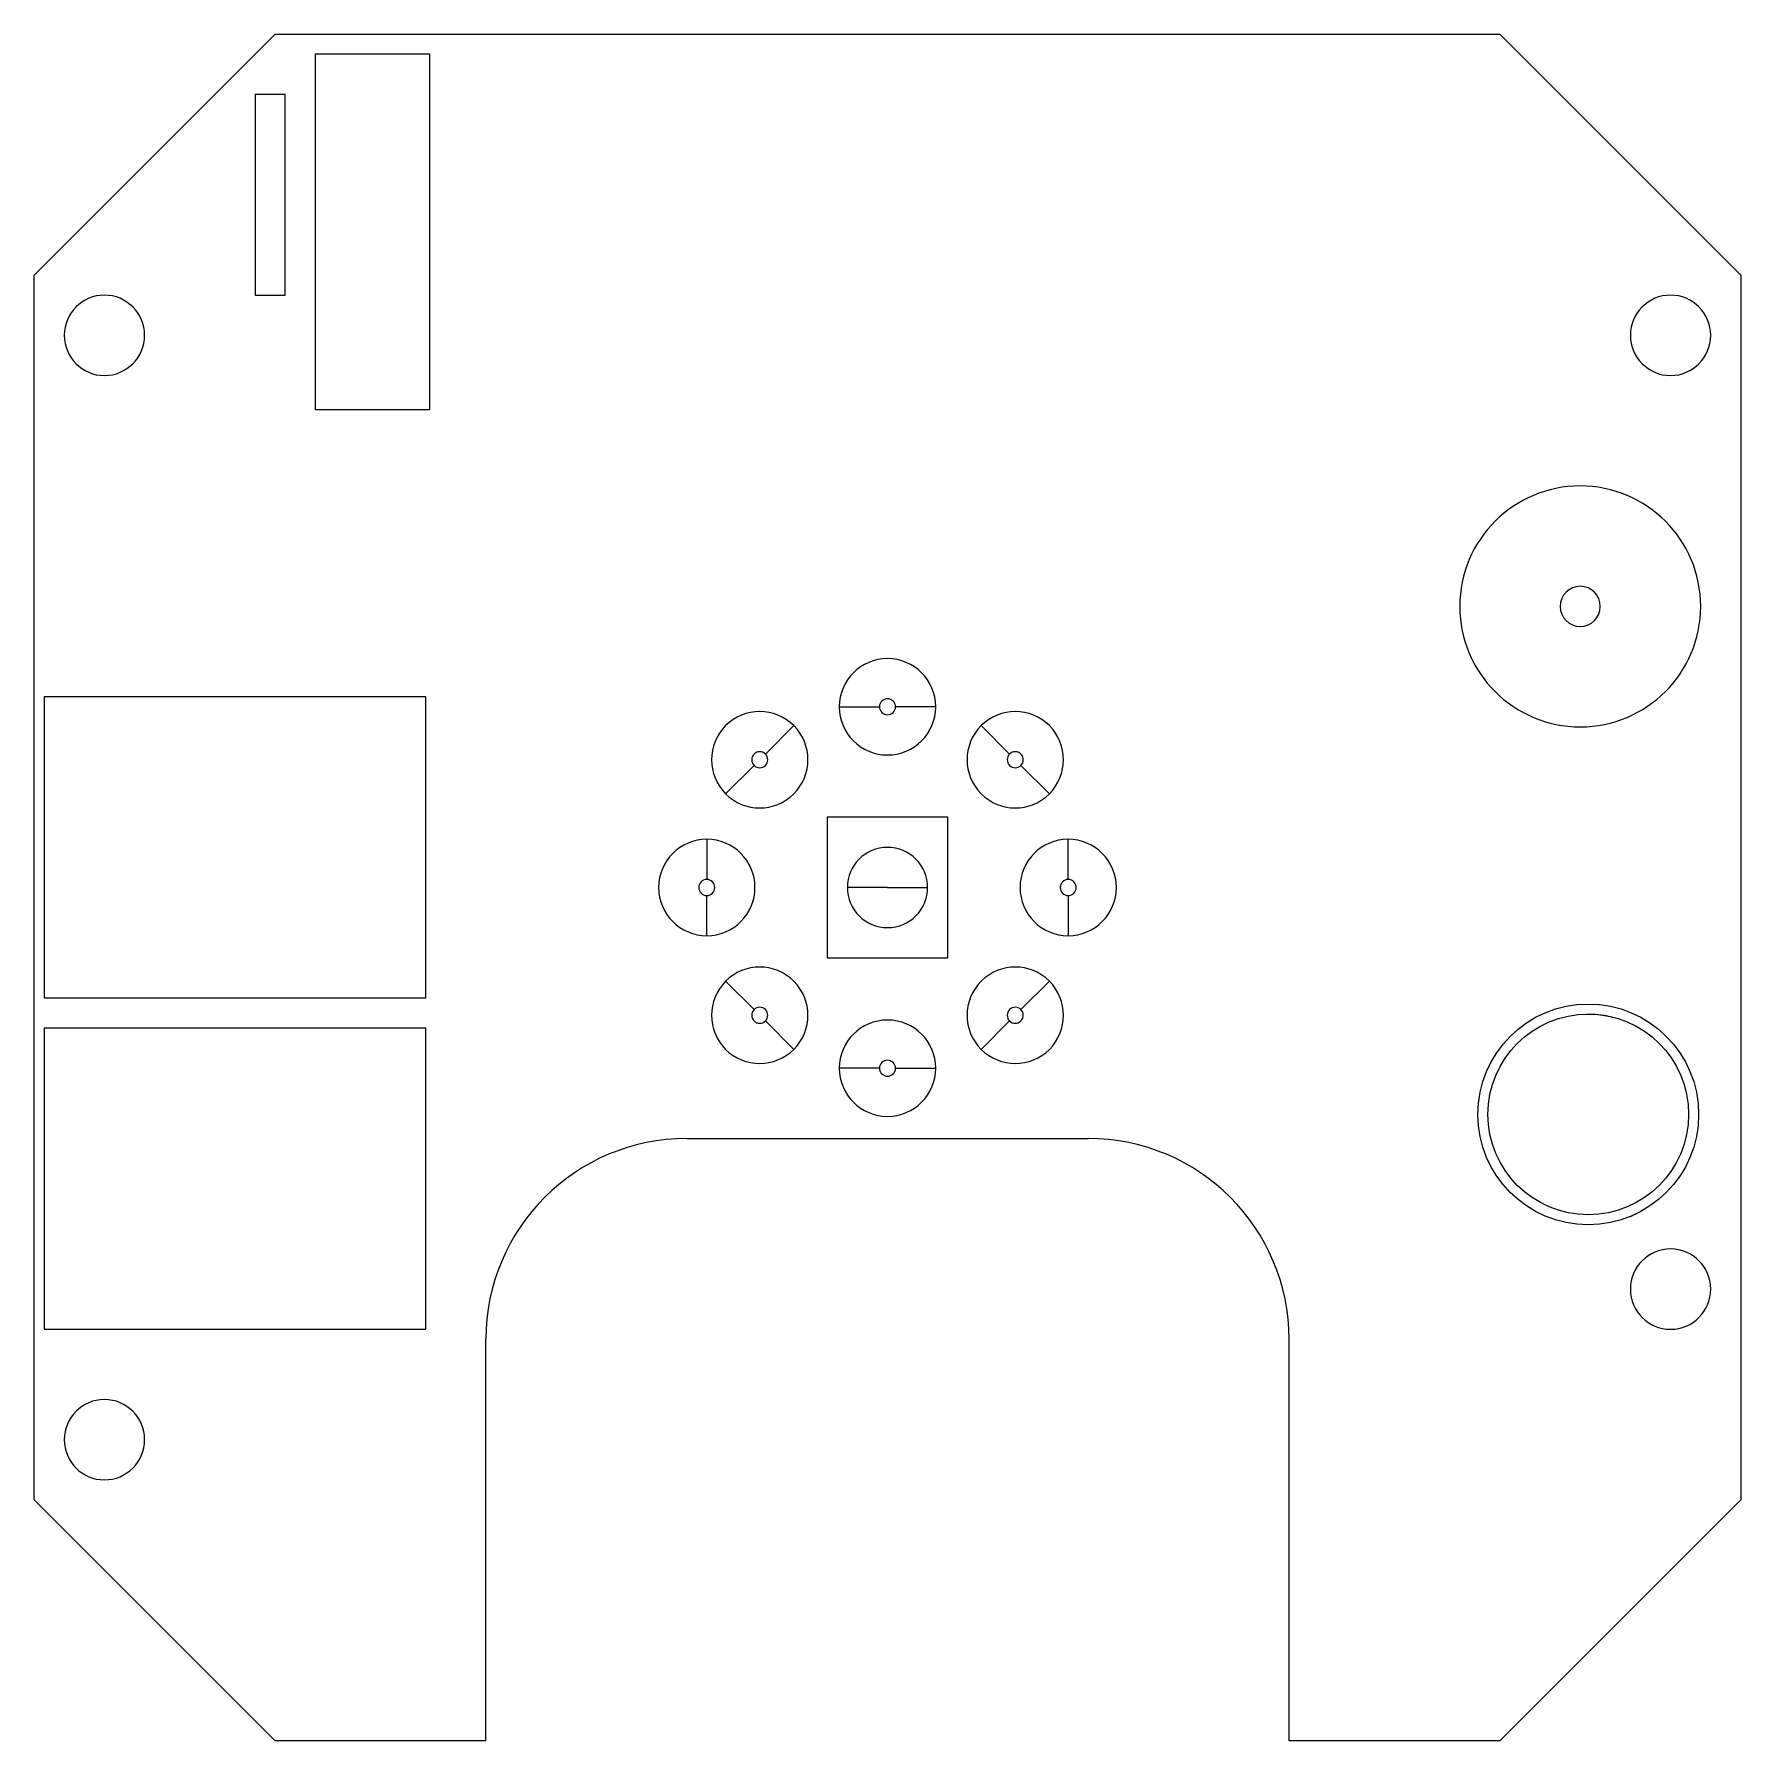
# Model space of a CAD drawing. Header units: millimetres. Extents: x -1209.4 to -1124.4, y 1.8 to 86.8.
import ezdxf

# ---------------------------------------------------------------- set-up
doc = ezdxf.new("R2010")
doc.units = ezdxf.units.MM
doc.header["$LTSCALE"] = 50
doc.header["$MEASUREMENT"] = 0
doc.layers.add('1', color=7, linetype='Continuous', true_color=0xffffff)

msp = doc.modelspace()

# ---------------------------------------------------------------- linework, layer by layer
at = {"layer": '1', "color": 155, "linetype": 'Continuous', "lineweight": 18}
for p, q in [((-1197.39, 86.803), (-1209.39, 74.803)), ((-1197.39, 86.803), (-1136.39, 86.803)), ((-1124.39, 74.803), (-1136.39, 86.803)), ((-1189.69, 85.803), (-1195.39, 85.803)), ((-1195.39, 85.803), (-1195.39, 68.103)), ((-1189.69, 68.103), (-1189.69, 85.803)), ((-1196.89, 83.803), (-1198.39, 83.803)), ((-1198.39, 83.803), (-1198.39, 73.803)), ((-1196.89, 73.803), (-1196.89, 83.803)), ((-1209.39, 13.803), (-1209.39, 74.803)), ((-1124.39, 74.803), (-1124.39, 13.803)), ((-1198.39, 73.803), (-1196.89, 73.803)), ((-1195.39, 68.103), (-1189.69, 68.103)), ((-1189.89, 53.803), (-1208.89, 53.803)), ((-1208.89, 53.803), (-1208.89, 38.803)), ((-1189.89, 38.803), (-1189.89, 53.803)), ((-1163.89, 47.803), (-1169.89, 47.803)), ((-1169.89, 47.803), (-1169.89, 40.803)), ((-1163.89, 40.803), (-1163.89, 47.803)), ((-1169.89, 40.803), (-1163.89, 40.803)), ((-1208.89, 38.803), (-1189.89, 38.803)), ((-1189.89, 37.303), (-1208.89, 37.303)), ((-1208.89, 37.303), (-1208.89, 22.303)), ((-1189.89, 22.303), (-1189.89, 37.303)), ((-1127.803, 36.567), (-1127.804, 36.57)), ((-1176.89, 31.803), (-1156.89, 31.803)), ((-1208.89, 22.303), (-1189.89, 22.303)), ((-1186.89, 1.803), (-1186.89, 21.803)), ((-1146.89, 1.803), (-1146.89, 21.803)), ((-1209.39, 13.803), (-1197.39, 1.803)), ((-1136.39, 1.803), (-1124.39, 13.803)), ((-1186.89, 1.803), (-1197.39, 1.803)), ((-1136.39, 1.803), (-1146.89, 1.803))]:
    msp.add_line(p, q, dxfattribs=at)
at = {"layer": '1', "color": 155, "linetype": 'Continuous', "lineweight": 13}
for p, q in [((-1169.29, 53.303), (-1167.29, 53.303)), ((-1164.49, 53.303), (-1166.49, 53.303)), ((-1171.557, 52.364), (-1172.971, 50.95)), ((-1162.223, 52.364), (-1160.809, 50.95)), ((-1174.951, 48.97), (-1173.537, 50.384)), ((-1158.829, 48.97), (-1160.243, 50.384)), ((-1175.89, 46.703), (-1175.89, 44.703)), ((-1157.89, 44.703), (-1157.89, 46.703)), ((-1166.89, 44.303), (-1168.89, 44.303)), ((-1166.89, 44.303), (-1164.89, 44.303)), ((-1175.89, 41.903), (-1175.89, 43.903)), ((-1157.89, 43.903), (-1157.89, 41.903)), ((-1173.537, 38.222), (-1174.951, 39.636)), ((-1160.243, 38.222), (-1158.829, 39.636)), ((-1132.762, 38.447), (-1132.764, 38.448)), ((-1132.241, 38.496), (-1132.242, 38.496)), ((-1172.971, 37.657), (-1171.557, 36.242)), ((-1160.809, 37.657), (-1162.223, 36.242)), ((-1128.821, 36.866), (-1128.818, 36.866)), ((-1128.51, 36.59), (-1128.51, 36.59)), ((-1128.51, 36.59), (-1128.508, 36.59)), ((-1136.765, 35.73), (-1136.767, 35.729)), ((-1127.895, 35.867), (-1127.895, 35.867)), ((-1127.895, 35.867), (-1127.893, 35.866)), ((-1127.205, 35.711), (-1127.205, 35.714)), ((-1167.29, 35.303), (-1169.29, 35.303)), ((-1166.49, 35.303), (-1164.49, 35.303)), ((-1127.427, 35.041), (-1127.427, 35.041)), ((-1127.427, 35.041), (-1127.425, 35.04)), ((-1127.124, 34.144), (-1127.125, 34.142)), ((-1127.125, 34.142), (-1127.123, 34.14)), ((-1126.525, 32.395), (-1126.524, 32.397)), ((-1127.099, 31.984), (-1127.097, 31.981)), ((-1137.071, 30.901), (-1137.071, 30.899)), ((-1127.38, 31.077), (-1127.38, 31.075)), ((-1126.739, 31.373), (-1126.737, 31.375)), ((-1134.583, 28.154), (-1134.582, 28.153)), ((-1129.58, 28.061), (-1129.578, 28.061)), ((-1129.381, 28.742), (-1129.382, 28.739)), ((-1128.45, 28.795), (-1128.449, 28.795))]:
    msp.add_line(p, q, dxfattribs=at)
at = {"layer": '1', "color": 155, "linetype": 'Continuous', "lineweight": 18}
for radius in [5.498, 4.998]:
    msp.add_circle((-1131.99, 33.003), radius, dxfattribs=at)
for centre, radius, start, end in [((-1205.89, 71.803), 2, 0, 180), ((-1127.89, 71.803), 2, 0, 180), ((-1205.89, 71.803), 2, 180, 0), ((-1127.89, 71.803), 2, 180, 0), ((-1132.39, 58.303), 6, 0, 180), ((-1132.39, 58.303), 1, 0, 180), ((-1132.39, 58.303), 6, 180, 0), ((-1132.39, 58.303), 1, 180, 0), ((-1166.89, 53.303), 2.4, 0, 180), ((-1173.254, 50.667), 2.4, 45, 225), ((-1166.89, 53.303), 2.4, 180, 0), ((-1160.526, 50.667), 2.4, 315, 135), ((-1173.254, 50.667), 2.4, 225, 45), ((-1160.526, 50.667), 2.4, 135, 315), ((-1175.89, 44.303), 2.4, 90, 270), ((-1175.89, 44.303), 2.4, 270, 90), ((-1166.89, 44.303), 2, 360, 180), ((-1157.89, 44.303), 2.4, 90, 270), ((-1157.89, 44.303), 2.4, 270, 90), ((-1166.89, 44.303), 2, 180, 360), ((-1173.254, 37.939), 2.4, 315, 135), ((-1160.526, 37.939), 2.4, 45, 225), ((-1173.254, 37.939), 2.4, 135, 315), ((-1160.526, 37.939), 2.4, 225, 45), ((-1166.89, 35.303), 2.4, 0, 180), ((-1166.89, 35.303), 2.4, 180, 0), ((-1176.89, 21.803), 10, 90, 180), ((-1156.89, 21.803), 10, 0, 90), ((-1127.89, 24.303), 2, 0, 180), ((-1127.89, 24.303), 2, 180, 0), ((-1205.89, 16.803), 2, 0, 180), ((-1205.89, 16.803), 2, 180, 0)]:
    msp.add_arc(centre, radius, start, end, dxfattribs=at)
at = {"layer": '1', "color": 155, "linetype": 'Continuous', "lineweight": 13}
for centre, start, end in [((-1166.89, 53.303), 0, 180), ((-1166.89, 53.303), 180, 0), ((-1173.254, 50.667), 45, 225), ((-1160.526, 50.667), 315, 135), ((-1173.254, 50.667), 225, 45), ((-1160.526, 50.667), 135, 315), ((-1175.89, 44.303), 90, 270), ((-1175.89, 44.303), 270, 90), ((-1157.89, 44.303), 90, 270), ((-1157.89, 44.303), 270, 90), ((-1173.254, 37.939), 315, 135), ((-1160.526, 37.939), 45, 225), ((-1173.254, 37.939), 135, 315), ((-1160.526, 37.939), 225, 45), ((-1166.89, 35.303), 0, 180), ((-1166.89, 35.303), 180, 0)]:
    msp.add_arc(centre, 0.4, start, end, dxfattribs=at)
at = {"layer": '1', "color": 155, "linetype": 'Continuous', "lineweight": 18}
for points, knots in [([(-1132.078, 38.001), (-1131.983, 38.003), (-1131.689, 37.999), (-1131.262, 37.957), (-1130.935, 37.89), (-1130.803, 37.858)], [0, 0, 0, 0, 0.220444, 0.684341, 1, 1, 1, 1]), ([(-1129.909, 27.912), (-1129.889, 27.92), (-1129.778, 27.967), (-1129.668, 28.017), (-1129.578, 28.061)], [0, 0, 0, 0, 0.171425, 1, 1, 1, 1])]:
    msp.add_open_spline(points, degree=3, knots=knots, dxfattribs=at)
for points in [[(-1128.881, 36.914), (-1128.861, 36.898), (-1128.841, 36.882), (-1128.821, 36.866)], [(-1128.564, 36.641), (-1128.546, 36.624), (-1128.528, 36.607), (-1128.51, 36.59)], [(-1127.758, 29.491), (-1127.744, 29.507), (-1127.731, 29.524), (-1127.717, 29.541)], [(-1128.501, 28.752), (-1128.483, 28.766), (-1128.466, 28.781), (-1128.449, 28.795)]]:
    msp.add_open_spline(points, degree=3, dxfattribs=at)

doc.saveas('drawing.dxf')
